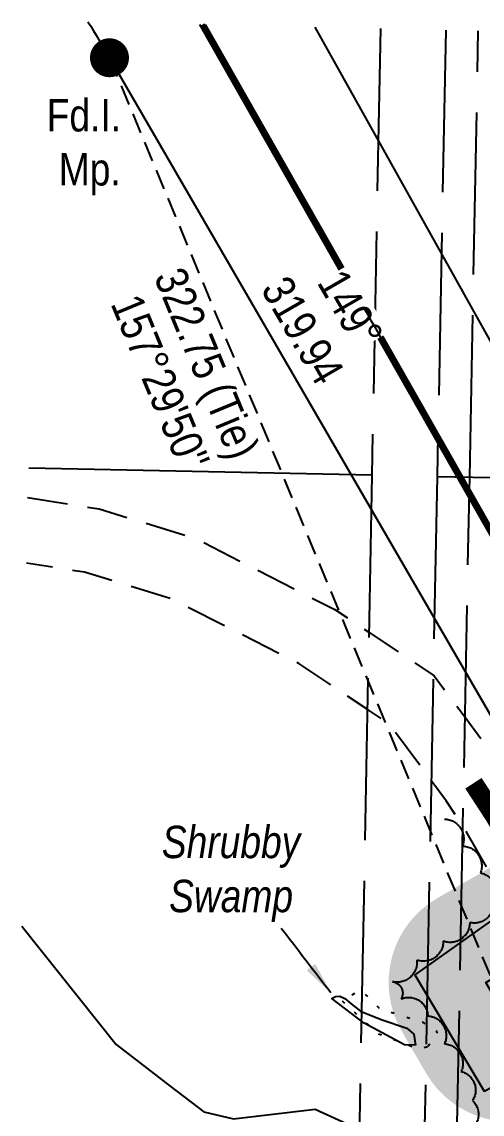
# Model space of a CAD drawing. Extents: x 410361 to 414309, y 6054312 to 6057526.
# Drawn here: x 412580.9 to 412722.6, y 6055345 to 6055681.8 of the extents above; entities that cross this region are included whole.
import ezdxf
from ezdxf.enums import TextEntityAlignment as Align

# ---------------------------------------------------------------- set-up
doc = ezdxf.new("R2010")
doc.units = 0
doc.header["$LTSCALE"] = 5
for name, pattern in [('0', [1, 1, 0]), ('DASHED', [19.05, 12.7, -6.35]), ('foc-ACCESSROAD', [3.75, 2.5, -1.25]), ('foc-QUARTERLINE', [33, 25, -3, 2, -3]), ('foc-TIELINE', [1.875, 1.25, -0.625]), ('foc-TOPO', [1, 0.2, -0.8]), ('foc-UNSURVEYED', [12.5, 10, -2.5])]:
    doc.linetypes.add(name, pattern=pattern)
for name, color, linetype in [('AS-RAILWAY', 13, 'TRACKS'), ('AS-ROADS', 254, 'Continuous'), ('C-AR', 13, 'foc-ACCESSROAD'), ('CL3D', 7, 'Continuous'), ('L-BD', 7, 'Continuous'), ('L-MON', 1, 'Continuous'), ('L-MON-T', 1, 'Continuous'), ('L-QSEC', 8, 'foc-QUARTERLINE'), ('L-TIE', 7, 'foc-TIELINE'), ('L-TITLEDB', 4, 'Continuous'), ('L-USEC', 7, 'foc-UNSURVEYED'), ('P-BUFFER-H 30m', 51, 'Continuous'), ('P-TEMP-H', 41, 'Continuous'), ('P-TEMP_WORKSPACE', 46, 'Continuous'), ('T-BUSH', 110, '0'), ('T-LOW-AREA', 48, 'foc-TOPO'), ('WETLAND', 143, 'Continuous'), ('WETLAND-T', 146, 'Continuous')]:
    doc.layers.add(name, color=color, linetype=linetype)
doc.styles.add('80CG', font='ARIALN.TTF', dxfattribs={"height": 10})
doc.styles.add('80L', font='ARIALN.TTF', dxfattribs={"height": 10})
doc.linetypes.add('TRACKS', pattern='A,3.81,[130,ltypeshp1.shx,S=6.35,R=0,X=0,Y=0],3.81', length=7.62)
doc.dimstyles.new('Compass 5 000', dxfattribs={"dimscale": 5, "dimtxt": 9, "dimasz": 2, "dimexe": 0.2, "dimexo": 0.0625, "dimgap": 0.5, "dimtad": 0, "dimtih": 1, "dimtoh": 1, "dimzin": 0, "dimdsep": 46, "dimtxsty": '80CG', "dimcen": 0.1, "dimse1": 1, "dimse2": 1, "dimclrd": 256, "dimclrt": 256, "dimaunit": 1, "dimadec": 4, "dimazin": 0, "dimtfac": 0.06, "dimtofl": 0, "dimtmove": 0, "dimatfit": 1, "dimfxl": 0.2, "dimtolj": 1, "dimtzin": 0, "dimlwd": -1, "dimarcsym": 0})

# ---------------------------------------------------------------- blocks, each defined once
blk = doc.blocks.new('fdia')
at = {"color": 255, "const_width": 1}
blk.add_lwpolyline([(-0.5, 0, 1), (0.5, 0, 1)], format="xyb", close=True, dxfattribs=at)
blk = doc.blocks.new('Fdiaa')
blk.add_blockref('fdia', (0, 0))
blk = doc.blocks.new('fdib')
at = {"color": 1, "const_width": 1.6}
blk.add_lwpolyline([(-0.4, 0, 1), (0.4, 0, 1)], format="xyb", close=True, dxfattribs=at)
at = {"color": 1}
blk.add_circle((0, 0), 0.8, dxfattribs=at)
blk = doc.blocks.new('Fdibb')
blk.add_blockref('fdib', (0, 0))
blk = doc.blocks.new('fdicc')
for name in ['Fdibb', 'Fdiaa']:
    blk.add_blockref(name, (0, 0))
blk = doc.blocks.new('FDI')
blk.add_blockref('fdicc', (0, 0))

msp = doc.modelspace()

# ---------------------------------------------------------------- hatches: boundary and pattern name
at = {"layer": 'P-BUFFER-H 30m'}
h = msp.add_hatch(color=256, dxfattribs=at)
h.dxf.hatch_style = 1
edge = h.paths.add_edge_path()
edge.add_line((412783.125, 6055367.986), (412746.34, 6055346.685))
edge.add_arc((412731.313, 6055372.636), 29.987, 210.074, 300.074, ccw=False)
edge.add_line((412705.363, 6055357.609), (412697.85, 6055370.584))
edge.add_arc((412723.8, 6055385.611), 29.987, 120.074, 210.074, ccw=False)
edge.add_line((412708.773, 6055411.561), (412745.557, 6055432.862))
edge.add_line((412745.557, 6055432.862), (412783.125, 6055367.986))
at = {"layer": 'P-TEMP-H'}
h = msp.add_hatch(color=256, dxfattribs=at)
h.dxf.hatch_style = 1
h.paths.add_polyline_path([(412731.17, 6055408.715), (412701.857, 6055387.916), (412723.228, 6055352.134), (412770.444, 6055376.778), (412750.152, 6055383.544), (412731.313, 6055372.636), (412723.8, 6055385.611), (412740.177, 6055395.094), (412735.84, 6055400.501)])

# ---------------------------------------------------------------- linework, layer by layer
at = {"layer": 'AS-RAILWAY', "flags": 128}
for points in [[(413430.736, 6054622.854), (413083.41, 6054960.953, -0.0704781), (412940.964, 6055143.785), (412635.634, 6055680.95)], [(413432.931, 6054622.811), (413084.454, 6054962.029, -0.070478), (412942.266, 6055144.528), (412637.382, 6055680.909)]]:
    msp.add_lwpolyline(points, format="xyb", dxfattribs=at)
at = {"layer": 'AS-RAILWAY', "linetype": 'DASHED', "ltscale": 0.1, "const_width": 1.5, "flags": 128}
msp.add_lwpolyline([(413431.834, 6054622.832), (413083.932, 6054961.491, -0.0704781), (412941.615, 6055144.157), (412636.508, 6055680.93)], format="xyb", dxfattribs=at)
at = {"layer": 'AS-ROADS', "const_width": 5.997, "flags": 128}
msp.add_lwpolyline([(412902.554, 6055428.046), (412891.26, 6055428.843), (412877.226, 6055428.223), (412865.724, 6055426.974), (412850.384, 6055423.524), (412839.54, 6055420.346), (412823.642, 6055414.619), (412796.611, 6055399.398), (412782.097, 6055390.374), (412770.715, 6055387.224), (412755.136, 6055392.419), (412744.136, 6055406.134), (412735.125, 6055421.981), (412726.583, 6055436.8), (412719.939, 6055447.014)], dxfattribs=at)
at = {"layer": 'C-AR', "flags": 128}
msp.add_lwpolyline([(412582.569, 6055535.094), (412604.655, 6055531.572), (412634.351, 6055522.496), (412677.245, 6055500.54), (412687.709, 6055493.562), (412707.807, 6055480.16), (412717.36, 6055467.379), (412728.318, 6055452.464), (412735.109, 6055442.025), (412743.8, 6055426.947), (412752.432, 6055411.767), (412761.091, 6055400.97), (412770.986, 6055397.67), (412777.805, 6055399.558), (412791.736, 6055407.625), (412819.725, 6055423.832), (412836.438, 6055429.853), (412847.879, 6055433.206), (412864.083, 6055436.85), (412876.465, 6055438.195), (412891.392, 6055438.854), (412896.645, 6055438.484), (412929.588, 6055429.336), (412914.013, 6055417.849), (412912.117, 6055413.449), (412893.284, 6055418.68), (412891.128, 6055418.832), (412877.987, 6055418.251), (412867.365, 6055417.098), (412852.889, 6055413.842), (412842.642, 6055410.839), (412827.946, 6055405.545), (412801.801, 6055390.352), (412785.882, 6055381.05), (412770.444, 6055376.778), (412749.181, 6055383.868), (412735.84, 6055400.501), (412726.45, 6055417.015), (412718.057, 6055431.575), (412711.56, 6055441.564), (412693.855, 6055465.437), (412687.252, 6055469.84), (412666.154, 6055483.909), (412626.831, 6055503.891), (412600.138, 6055512.05), (412582.308, 6055514.893)], dxfattribs=at)
at = {"layer": 'L-QSEC', "flags": 128}
for points in [[(412688.643, 6055542.024), (412582.965, 6055544.119)], [(412708.75, 6055541.626), (413476.091, 6055526.421)]]:
    msp.add_lwpolyline(points, dxfattribs=at)
at = {"layer": 'L-TIE', "flags": 128}
msp.add_lwpolyline([(412607.841, 6055670.683), (412731.313, 6055372.636)], dxfattribs=at)
at = {"layer": 'L-TITLEDB', "linetype": 'Continuous'}
for points in [[(412601.211, 6055681.752, -0.0073907), (412607.841, 6055670.683), (412919.99, 6055131.634, 0.0685993), (413066.502, 6054943.585), (413395.263, 6054623.557)], [(413468.404, 6054622.107), (413101.363, 6054979.397, -0.0685993), (412963.24, 6055156.679), (412671.242, 6055680.12)]]:
    msp.add_lwpolyline(points, format="xyb", dxfattribs=at)
at = {"layer": 'L-USEC'}
for p, q in [((412691.294, 6055679.653), (412688.641, 6055541.932)), ((412711.4, 6055679.185), (412708.748, 6055541.544)), ((412718.783, 6055541.335), (412721.435, 6055678.951)), ((412688.641, 6055541.932), (412680.901, 6055140.019)), ((412708.748, 6055541.544), (412701.008, 6055139.632)), ((412711.044, 6055139.423), (412718.783, 6055541.335))]:
    msp.add_line(p, q, dxfattribs=at)
at = {"layer": 'P-TEMP_WORKSPACE', "flags": 128}
msp.add_lwpolyline([(412731.17, 6055408.715), (412701.857, 6055387.916), (412723.228, 6055352.134), (412770.444, 6055376.778), (412750.152, 6055383.544), (412731.313, 6055372.636), (412723.8, 6055385.611), (412740.177, 6055395.094), (412735.84, 6055400.501)], close=True, dxfattribs=at)
at = {"layer": 'T-BUSH', "flags": 128}
msp.add_lwpolyline([(412710.998, 6055435.98, -0.5205671), (412716.543, 6055427.663, -0.5205671), (412722.088, 6055419.346, -0.5205671), (412726.081, 6055410.551, -0.5205671), (412718.814, 6055404.067, -0.5205671), (412710.651, 6055398.298, -0.5205671), (412702.495, 6055392.521, -0.5205671), (412695.061, 6055385.839, -0.5205671), (412697.711, 6055380.532, -0.5205671), (412705.914, 6055375.275, -0.5205671), (412711.039, 6055366.694, -0.5205671), (412716.165, 6055358.112, -0.5205671), (412719.638, 6055349.234, -0.5205671), (412718.143, 6055339.496, -0.5205671), (412724.627, 6055331.889, -0.5205671), (412732.16, 6055331.254, -0.5205671), (412737.641, 6055337.385, -0.5205671), (412742.968, 6055344.084, -0.5205671), (412750.472, 6055347.186, -0.5205671), (412757.658, 6055338.152, -0.5205671)], format="xyb", dxfattribs=at)
at = {"layer": 'T-LOW-AREA', "flags": 128}
msp.add_lwpolyline([(412705.778, 6055365.707), (412702.918, 6055365.036), (412702.922, 6055365.043), (412690.739, 6055369.694), (412679.351, 6055380.028), (412685.202, 6055383.285), (412691.072, 6055377.518), (412704.318, 6055373.326), (412708.805, 6055370.418), (412706.649, 6055366.801)], close=True, dxfattribs=at)
at = {"layer": 'WETLAND', "flags": 128}
msp.add_lwpolyline([(412580.861, 6055402.984), (412609.878, 6055366.439), (412626.494, 6055353.674), (412636.864, 6055345.707), (412646.048, 6055343.552), (412671.196, 6055346.573), (412690.452, 6055337.686)], dxfattribs=at)
msp.add_lwpolyline([(412702.074, 6055366.248), (412698.705, 6055366.36), (412686.305, 6055373.008), (412676.338, 6055380.635), (412677.5, 6055381.255), (412678.752, 6055381.355), (412680.332, 6055380.608), (412682.271, 6055379.042), (412685.188, 6055376.71), (412691.548, 6055374.217), (412699.467, 6055371.507), (412701.544, 6055369.664), (412702.074, 6055366.248)], close=True, dxfattribs=at)

# ---------------------------------------------------------------- block references
at = {"layer": 'L-MON', "color": 2, "xscale": 5.000000000000032, "yscale": 5.000000000000032, "zscale": 5.000000000000032}
msp.add_blockref('FDI', (412607.841, 6055670.683), dxfattribs=at)

# ---------------------------------------------------------------- texts
at = {"layer": 'L-BD', "style": '80L'}
for s, height, rotation, p in [('322.75 (Tie)', 9.99569, 292.5034, (412636.715, 6055576.029)), ('319.94', 9.9957, 300.074, (412667.396, 6055586.67)), ("157°29'50''", 9.99569, 292.5034, (412623.556, 6055570.577))]:
    msp.add_text(s, height=height, rotation=rotation, dxfattribs=at).set_placement(p, align=Align.MIDDLE)
at = {"layer": 'L-MON-T', "insert": (412587.433, 6055657.965), "char_height": 9.99566, "attachment_point": 1, "style": '80L'}
msp.add_mtext_dynamic_manual_height_columns('\\pi1.0709;Fd.I.\\P\\pi4.7868;Mp.', width=22.04401, gutter_width=50, heights=[0], dxfattribs=at)
at = {"layer": 'WETLAND-T', "insert": (412645.293, 6055419.087), "char_height": 9.99569, "width": 42.63276, "attachment_point": 5, "style": '80CG'}
msp.add_mtext('\\A1;{\\fArial Narrow|b0|i1|c0|p34;Shrubby Swamp}', dxfattribs=at)

# ---------------------------------------------------------------- leaders
at = {"layer": 'WETLAND-T', "path_type": 1}
msp.add_leader([(412676.015, 6055382.395), (412660.766, 6055402.222)], dimstyle='Compass 5 000', override={"dimgap": 0.5, "dimtad": 0}, dxfattribs=at)

# ---------------------------------------------------------------- next in the draw order: texts
at = {"layer": 'L-BD', "insert": (412686.418, 6055595.71), "char_height": 9.9957, "width": 21.20518, "attachment_point": 2, "rotation": 300.074, "style": '80L', "bg_fill": 3, "box_fill_scale": 1.15, "bg_fill_color": 256, "bg_fill_true_color": 256, "bg_fill_transparency": 0}
msp.add_mtext('149°', dxfattribs=at)

# ---------------------------------------------------------------- next in the draw order: linework, layer by layer
at = {"layer": 'CL3D'}
msp.add_polyline3d([(412686.391, 6055593.199, 812.094), (412686.885, 6055592.33, 812.088), (412687.379, 6055591.461, 812.124), (412687.873, 6055590.592, 812.142), (412688.367, 6055589.723, 812.162), (412688.861, 6055588.854, 812.156), (412689.355, 6055587.985, 812.187), (412689.849, 6055587.116, 812.182), (412690.343, 6055586.247, 812.177), (412690.837, 6055585.378, 812.203), (412691.331, 6055584.509, 812.22), (412691.825, 6055583.64, 812.229), (412692.318, 6055582.771, 812.245), (412692.812, 6055581.902, 812.233), (412693.306, 6055581.033, 812.237), (412693.8, 6055580.164, 812.238), (412694.294, 6055579.295, 812.269), (412694.788, 6055578.426, 812.28), (412695.282, 6055577.557, 812.3), (412695.776, 6055576.688, 812.294), (412696.27, 6055575.819, 812.311), (412696.764, 6055574.95, 812.296), (412697.258, 6055574.081, 812.294), (412697.752, 6055573.212, 812.298), (412698.246, 6055572.343, 812.304), (412698.74, 6055571.474, 812.303), (412699.234, 6055570.605, 812.311), (412699.728, 6055569.736, 812.341), (412700.222, 6055568.867, 812.37), (412700.715, 6055567.998, 812.389), (412701.209, 6055567.129, 812.399), (412701.703, 6055566.26, 812.398), (412702.197, 6055565.391, 812.388), (412702.691, 6055564.522, 812.405), (412703.185, 6055563.654, 812.408), (412703.679, 6055562.785, 812.427), (412704.173, 6055561.916, 812.393), (412704.667, 6055561.047, 812.426), (412705.161, 6055560.178, 812.465), (412705.655, 6055559.309, 812.476), (412706.149, 6055558.44, 812.465), (412706.643, 6055557.571, 812.467), (412707.137, 6055556.702, 812.48), (412707.631, 6055555.833, 812.497), (412708.125, 6055554.964, 812.517), (412708.619, 6055554.095, 812.52), (412709.112, 6055553.226, 812.526), (412709.606, 6055552.357, 812.553), (412710.1, 6055551.488, 812.556), (412710.594, 6055550.619, 812.56), (412711.088, 6055549.75, 812.564), (412711.582, 6055548.881, 812.589), (412712.076, 6055548.012, 812.597), (412712.57, 6055547.143, 812.617), (412713.064, 6055546.274, 812.63), (412713.558, 6055545.405, 812.635), (412714.052, 6055544.536, 812.607), (412714.546, 6055543.667, 812.623), (412715.04, 6055542.798, 812.617), (412715.534, 6055541.929, 812.635), (412716.028, 6055541.06, 812.652), (412716.522, 6055540.191, 812.676), (412717.016, 6055539.322, 812.676), (412717.509, 6055538.453, 812.671), (412718.003, 6055537.584, 812.649), (412718.497, 6055536.715, 812.643), (412718.991, 6055535.846, 812.682), (412719.485, 6055534.977, 812.696), (412719.979, 6055534.108, 812.698), (412720.473, 6055533.239, 812.733), (412720.967, 6055532.37, 812.748), (412721.461, 6055531.501, 812.788), (412721.955, 6055530.632, 812.754), (412722.449, 6055529.763, 812.796), (412722.943, 6055528.894, 812.782)], dxfattribs=at)

doc.saveas('drawing.dxf')
